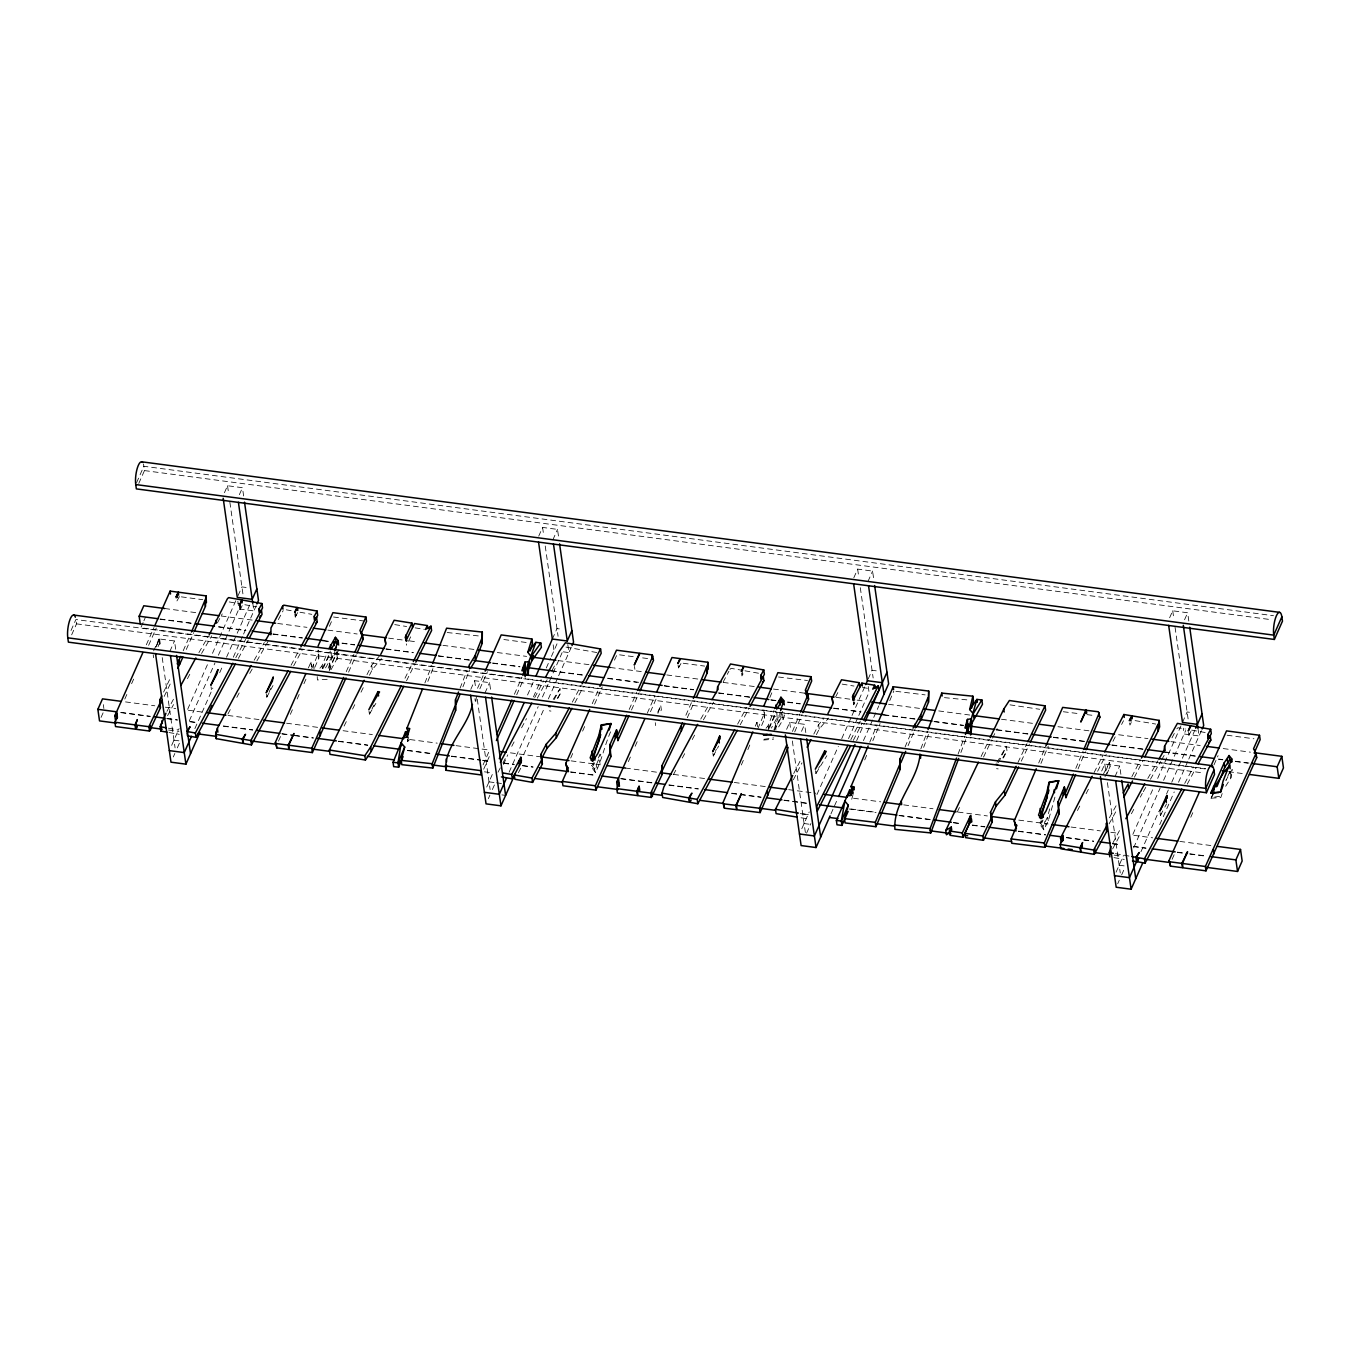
<?xml version="1.0" encoding="UTF-8"?>
<svg xmlns="http://www.w3.org/2000/svg" width="1351" height="1351" viewBox="0 0 1351 1351"><rect width="100%" height="100%" fill="white"/><g stroke="black" fill="none" stroke-linecap="round" stroke-linejoin="round"><path stroke-width="0.75" stroke-dasharray="5 3.75" d="M476.464 696.44L475.569 703.094L474.961 698.754M1054.928 797.141L1048.342 820.699L1043.867 829.852L1040.996 825.985L1041.976 819.956M610.584 731.82C604.708 745.043 602.039 759.684 595.453 772.603L592.65 768.685L593.731 762.673M408.559 736.835L407.715 741.479L403.797 742.104M773.903 729.979L779.882 712.416M328.158 668.255L334.069 652.482M329.205 670.822L337.007 651.587M1043.867 829.852L1042.921 826.457L1047.38 817.304L1050.673 805.517M853.072 794.456L851.586 799.758L853.376 798.002M595.453 772.603L594.474 769.209L600.84 754.196M774.478 730.199L782.769 714.578L783.023 719.644L777.011 729.641M1222.182 793.561L1220.797 797.529L1211.003 798.205L1210.851 794.827M783.023 719.644L784.779 714.696L782.077 712.129L777.095 717.651L771.404 728.071M156.057 646.96L158.894 639.074L159.502 643.414L158.084 647.349M657.903 713.362L660.74 705.475L661.348 709.815L659.862 713.176M920.858 748.792L927.343 731.516M923.645 747.373L929.404 732.006M958.079 754.078L964.698 736.43M960.899 752.524L966.792 736.852M329.88 669.657L329.728 666.279L338.932 649.713M331.012 669.691L339.152 654.779L336.534 652.195L331.4 657.684L325.439 668.07M1229.832 771.59L1225.914 780.439L1231.926 769.597M1225.661 786.265L1230.896 777.973L1232.619 769.631M766.034 728.223L768.094 725.825L773.937 710.508M769.445 728.24L776.014 711.014M424.889 682.964L431.881 665.351M427.845 681.428L434.043 665.773M460.049 688.216L466.821 671.126M462.92 686.848L469.692 669.758M319.917 668.205L322.011 665.807L327.398 652.432M323.396 668.238L330.32 651.03M598.392 757.995L599.928 754.162M1213.468 792.446L1211.391 797.478L1221.135 796.144M755.293 726.163L756.915 722.329L757.387 725.521M741.344 764.987L743.776 759.245M747.829 749.653L750.244 743.911M769.867 697.454L772.232 691.881M757.843 728.713L764.024 714.054L763.889 710.086M761.626 725.538L764.649 718.377L764.379 710.474M782.719 711.504L776.065 727.226L775.457 722.903M792.463 731.431L799.809 714.071M794.709 731.921L802.055 714.544M869.757 742.206L877.019 724.997M864.708 759.938L867.139 754.196M872.797 740.804L880.075 723.579M889.769 700.629L893.805 691.053M905.052 747.035L912.263 729.996M908.075 745.684L915.269 728.645M1038.699 762.977L1046.029 745.617M1040.946 763.45L1048.275 746.09M1042.989 820.108L1041.891 822.742L1040.05 820.547M1075.801 768.398L1083.097 751.156M1078.047 768.905L1085.326 751.663M294.839 614.165L295.261 617.052L297.473 611.8M1188.458 732.394L1188.88 735.282L1191.092 730.03M239.499 605.197L240.106 609.521L241.593 606.025M1105.76 771.016L1109.475 762.319L1110.1 766.659L1107.128 773.616M71.029 630.495L75.892 619.518L1205.548 768.972M136.552 482.729L143.848 466.264A13.746 3.952 -82.5 0 0 143.341 463.95M71.654 634.835L76.517 623.858L75.892 619.518M138.781 483.405L144.473 470.587L143.848 466.264L1273.486 615.718M101.055 717.398L103.385 712.18M143.122 622.541L140.808 627.776L525.725 678.692M143.898 620.801L145.435 617.306M146.313 644.832L153.963 627.573M124.799 699.058L127.366 693.299M131.604 683.707L134.171 677.949M148.627 645.339L156.277 628.063M153.676 650.844L158.894 639.074M156.48 645.964L159.57 638.989L174.499 640.965L175.681 649.223M224.435 492.71L227.525 485.735L242.454 487.711L243.619 495.969M158.016 646.774L159.502 643.414M169.854 651.418L174.499 640.965M239.363 494.686L242.454 487.711M183.196 650.743L190.677 633.872M186.303 649.459L193.784 632.589M171.645 745.38L179.109 728.577M187.654 709.292L208.189 662.969M212.479 653.327L237.286 597.362M238.063 595.622L241.93 586.908L247.52 587.634M173.3 756.948L174.836 753.47M177.336 747.863L179.903 742.071M189.309 720.843L214.978 662.953M218.389 655.235L240.478 605.434M194.882 728.628L212.85 688.098M219.706 672.663L223.118 664.945M226.546 657.228L249.648 605.13M233.318 657.211L242.741 635.983M243.585 634.058L256.183 605.67M308.4 667.934L310.933 662.193L311.557 666.533M278.492 741.091L281.042 735.349M290.364 714.324L292.897 708.583M297.136 699.024L299.686 693.299M303.924 683.741L306.474 677.999M329.408 626.273L331.873 620.7M311.726 668.593L318.211 653.968L318.144 650.017M314.867 667.225L318.819 658.309L318.701 650.388M346.244 671.667L353.911 654.34M348.558 672.156L356.242 654.83M470.773 689.398L474.64 680.684L489.569 682.66L490.734 690.918M538.728 536.144L542.595 527.43L557.507 529.389L558.689 537.647M477.528 688.284L484.3 673.051M479.841 688.824L487.441 671.667M484.925 693.114L489.569 682.66M552.88 539.86L557.507 529.389M483.084 764.869L489.856 749.602M514.393 694.262L522.01 677.087M483.692 769.209L490.464 753.942M516.69 694.786L523.462 679.519M486.715 787.076L493.318 772.198M527.532 695.005L534.388 679.57M552.356 639.04L556.984 628.587L562.59 629.33M488.37 798.644L489.906 795.148M492.389 789.541L494.956 783.766M503.518 764.463L507.79 754.821M533.459 696.93L541.16 679.553M546.294 667.985L550.566 658.325M551.428 656.4L557.862 641.894M509.091 772.248L538.188 706.641M542.46 696.981L562.134 652.601M523.58 754.854L544.115 708.549M548.388 698.889L557.794 677.678M558.655 675.736L571.237 647.349M592.245 703.685L599.084 688.284M570.679 758.063L573.246 752.287M582.619 731.111L585.186 725.335M594.575 704.175L602.259 686.848M594.592 762.859L593.444 765.477L591.654 763.264M629.178 709.478L636.811 692.269M631.491 710.001L639.124 692.793M647.298 713.159L654.948 695.883M628.35 761.626L630.9 755.868M635.156 746.276L637.706 740.517M650.473 711.741L657.278 696.39M657.751 712.197L660.74 705.475M678.067 664.979L678.472 667.867L679.637 665.249M685.869 715.27L692.506 700.274M687.304 717.736L694.786 700.865M786.62 729.337L789.71 722.363L804.622 724.339L805.804 732.597M853.798 577.823L857.649 569.109L872.577 571.085L873.759 579.343M801.531 731.313L804.622 724.339M867.95 581.538L872.577 571.085M801.785 828.754L809.232 811.951M816.933 794.591L838.329 746.343M841.741 738.625L851.164 717.398M852.008 715.473L865.704 684.585M868.186 678.996L872.054 670.282L877.643 671.008M806.598 833.162L810.887 823.519M848.529 738.609L857.936 717.381M858.797 715.456L869.065 692.303L868.237 686.511M856.669 740.601L864.37 723.241M830.933 813.91L837.789 798.475M863.458 740.584L872.864 719.357M873.725 717.432L878.859 705.847M1101.673 771.033L1104.763 764.058L1119.692 766.034L1120.874 774.292M1169.628 617.762L1172.719 610.804L1187.647 612.763L1188.812 621.021M1115.048 776.487L1119.692 766.034M1184.557 619.737L1187.647 612.763M1116.078 872.189L1123.441 855.571M1132.864 834.344L1153.382 788.038M1157.672 778.379L1187.124 711.96L1192.713 712.703M1117.716 883.757L1119.27 880.261M1121.668 874.857L1125.096 867.139M1133.641 847.837L1160.171 788.021M1163.599 780.304L1185.671 730.503M1140.936 851.755L1158.905 811.225M1166.605 793.864L1168.311 790.014M1171.739 782.28L1194.841 730.182M1159.698 824.718L1174.239 791.922M1178.511 782.263L1187.934 761.052M1188.779 759.11L1201.377 730.722M1172.111 859.32L1174.661 853.579M1190.755 817.271L1193.305 811.529M1213.975 764.919L1218.078 755.631M266.383 694.262L266.789 697.15L270.69 688.486M1160.002 812.491L1160.408 815.379L1161.961 811.917M712.872 753.115L713.294 756.003L716.418 749.079M614.435 660.166L617.103 654.509L635.916 657.008M981.113 756.509L989.27 739.453M957.285 812.035L959.987 806.344M983.545 757.067L991.685 739.993M992.597 738.102L997.122 728.628M1017.928 762.504L1026.963 743.607M1021.255 761.17L1029.378 744.165M163.589 692.084L170.851 677.037M164.197 696.424L171.476 681.377M998.457 762.741L1006.36 746.394L1006.968 750.734L1003.455 757.995M366.982 674.673L371.677 665.249L379.496 655.86M344.083 726.095L346.903 720.438M352.543 709.14L355.364 703.483M361.004 692.185L363.824 686.544M369.465 675.23L372.285 669.589L381.421 658.629M408.458 641.303L410.974 636.253M404.979 678.253L412.41 663.375M406.533 680.735L414.892 663.983M369.009 711.183L369.414 714.088L373.991 705.019M793.696 773.566L800.417 760.41M813.826 734.083L818.622 724.676L823.907 718.445M793.358 779.78L801.987 762.859M816.376 734.657L819.246 729.016L828.467 718.09M835.56 697.032L838.38 691.492M854.17 702.165L853.697 704.766L855.014 702.165M850.826 739.706L860.3 721.13M853.342 740.331L861.87 723.612M1094.124 772.519L1102.754 755.682M1077.473 810.549L1081.307 803.051M1086.103 793.696L1089.936 786.214M1097.62 771.252L1106.249 754.398M1112.954 741.311L1116.804 733.813M1121.6 724.457L1123.508 720.725M1103.497 773.971L1109.475 762.319M1131.243 722.481L1129.926 725.065L1129.301 720.725M1104.983 776.639L1110.1 766.659M1131.885 776.656L1140.447 759.938M1134.401 777.264L1142.98 760.562M815.497 770.644L815.903 773.532L819.635 766.304M534.743 697.572L543.592 680.904M497.979 772.248L501.913 764.852M502.893 762.994L505.848 757.438M511.742 746.343L515.677 738.929M521.587 727.817L526.502 718.563M537.326 698.197L547.172 679.688M552.086 670.434L555.041 664.878M518.412 772.671L521.047 767.706M572.317 702.132L581.082 685.632M574.884 702.79L583.649 686.291M227.914 714.037L230.886 708.481M236.813 697.386L240.765 689.989M278.357 619.619L283.186 610.584M295.261 617.052L298.014 611.885M266.789 697.15L273.003 685.531M291.073 665.232L299.905 648.7M293.657 665.891L302.489 649.358M1113.004 842.737L1119.928 829.784M1112.633 848.935L1120.553 834.124M1131.412 813.775L1135.364 806.378M1140.312 797.124L1142.287 793.425M1171.976 737.849L1174.863 732.428M1188.88 735.282L1190.94 731.415M1160.408 815.379L1163.954 808.742M1164.849 807.087L1166.622 803.777M1184.692 783.462L1193.524 766.929M1187.276 784.137L1196.108 767.604M166.95 711.369L173.907 698.416M167.575 715.709L173.519 704.597M187.434 678.709L191.403 671.312M217.376 622.912L222.239 613.878M240.106 609.521L242.184 605.653M235.783 657.717L245.646 639.344M238.384 658.376L248.246 640.019M554.197 699.548L560.006 688.74L560.614 693.08L557.727 698.484M673.389 774.697L676.361 769.158M682.323 758.063L686.291 750.666M692.252 739.554L695.225 734.015M723.106 682.086L728.932 671.244M713.294 756.003L718.631 746.056M737.629 724.119L746.512 707.586M740.23 724.778L749.096 708.245M768.314 728.206L776.842 712.585L777.095 717.651M1109.407 817.811L1116.298 805.382M1109.053 823.924L1116.905 809.722M322.23 668.188L331.181 652.601L331.4 657.684M179.43 596.602L176.626 601.465L176.018 597.125M254.157 660.234L264.34 642.536M249.699 673.406L252.738 668.103M256.808 661.027L269.018 639.8M678.472 667.867L681.276 663.003M1147.776 778.463L1157.959 760.782M1143.301 791.652L1146.357 786.35M1150.427 779.274L1160.61 761.576M1161.624 759.802L1164.68 754.5M198.901 652.668L208.088 636.76M201.552 653.462L211.769 635.781M700.747 719.07L709.934 703.162M703.398 719.863L713.615 702.182M996.97 762.521L1006.36 746.394M1002.797 757.911L1006.968 750.734M1211.003 798.205L1213.924 793.24M369.414 714.088L375.882 703.381M815.903 773.532L826.863 755.716M553.218 699.379L560.006 688.74M557.237 698.399L560.614 693.08M409.387 739.723L407.715 741.479L407.107 737.139M1176.805 728.814L1178.021 727.716L1185.486 729.033M729.895 669.437L731.111 668.34L744.181 670.67M764.041 739.284L773.751 737.866M763.67 740.027L773.447 739.25M327.178 679.3L317.401 679.975L317.232 676.598M944.45 697.64L969.326 700.105M447.215 632.521L478.946 635.983M778.514 677.003L807.526 680.532M895.899 691.324L925.131 694.887M1063.305 711.741L1080.614 713.852M1086.93 714.628L1094.969 715.608M144.473 470.587L1272.017 619.788M181.372 596.855L202.768 599.692M333.511 617.002L366.526 621.359M503.855 639.53L528.41 642.772M642.637 657.886L648.632 658.68M683.218 663.257L704.614 666.094M1227.13 735.231L1253.948 738.777M563.316 651.841L568.923 652.584L567.555 642.941M164.721 608.524L198.192 612.949M221.192 615.988L252.569 620.143M277.681 623.47L306.964 627.337M327.888 630.106L357.171 633.991M388.548 638.128L407.377 640.627M409.471 640.898L417.831 642.012M442.942 645.339L474.319 649.476M497.337 652.533L526.62 656.4M557.997 660.555L589.374 664.709M610.297 667.478L643.768 671.903M666.786 674.943L698.163 679.097M723.258 682.424L754.635 686.578M773.464 689.061L804.841 693.215M836.218 697.369L855.048 699.852M857.142 700.139L865.518 701.237M888.519 704.293L919.896 708.431M938.725 710.93L970.102 715.084M1001.479 719.239L1032.873 723.393M1057.968 726.703L1089.345 730.857M1118.628 734.741L1147.928 738.609M1170.929 741.648L1200.212 745.532M1223.229 748.572L1250.418 752.169M160.077 618.978L193.548 623.402M218.659 626.729L245.848 630.326M273.037 633.923L302.337 637.79M323.244 640.56L329.526 641.404M342.073 643.059L354.621 644.714M386.014 648.868L413.203 652.465M438.298 655.792L469.675 659.947M492.693 662.986L519.882 666.583M551.276 670.738L584.747 675.162M607.747 678.202L639.124 682.356M664.236 685.683L693.519 689.55M718.631 692.877L750.008 697.032M770.914 699.801L777.197 700.629M787.65 702.013L800.214 703.668M833.685 708.11L860.874 711.707M883.892 714.747L915.269 718.901M934.098 721.383L963.381 725.267M996.852 729.692L1028.229 733.846M1053.324 737.173L1084.718 741.311M1111.907 744.908L1143.284 749.062M1164.207 751.832L1195.584 755.986M1218.585 759.026L1222.773 759.583M1235.321 761.238L1249.979 763.18M160.077 619.248L193.548 623.672M218.659 626.999L245.848 630.596M273.054 634.193L302.337 638.077M323.261 640.847L329.526 641.674M342.09 643.329L354.637 644.984M386.014 649.139L413.203 652.736M438.315 656.062L469.692 660.217M492.71 663.257L519.899 666.854M551.276 671.008L584.747 675.432M607.764 678.489L637.047 682.356M664.236 685.953L693.519 689.837M718.631 693.147L750.008 697.302M770.931 700.071L777.197 700.899M787.667 702.284L800.214 703.939M833.685 708.38L860.874 711.977M883.892 715.017L915.269 719.171M934.098 721.654L963.381 725.538M996.852 729.962L1028.229 734.117M1053.341 737.443L1084.718 741.598M1111.907 745.195L1143.284 749.332M1164.207 752.102L1195.584 756.256M1218.602 759.296L1222.79 759.853M1235.338 761.525L1247.885 763.18M527.819 678.979L1205.599 768.651M1228.599 771.708L1243.258 773.633M76.517 623.858L1204.062 773.042M125.525 701.912L154.808 705.796M165.261 707.181L175.731 708.566M188.279 710.221L202.92 712.163M228.015 715.473L259.409 719.627M286.598 723.224L320.069 727.665M343.086 730.705L372.369 734.572M410.029 739.554L437.217 743.151M456.047 745.651L489.518 750.075M510.442 752.845L539.725 756.712M571.101 760.866L600.384 764.75M625.496 768.06L656.873 772.215M673.609 774.427L704.986 778.581M734.269 782.465L765.645 786.62M788.663 789.659L815.852 793.257M853.511 798.238L880.7 801.835M903.718 804.875L933.001 808.759M958.112 812.069L987.395 815.953M1018.772 820.108L1048.055 823.975M1071.073 827.032L1100.356 830.899M1110.809 832.284L1119.185 833.398M1133.827 835.323L1152.656 837.823M1179.845 841.42L1213.316 845.844M120.881 712.382L150.164 716.25M166.899 718.462L177.369 719.847M189.917 721.502L198.276 722.616M223.388 725.943L252.671 729.81M281.954 733.694L292.424 735.079M294.518 735.349L313.331 737.832M338.442 741.159L367.725 745.043M407.478 750.295L432.573 753.622M451.403 756.104L480.686 759.988M482.78 760.258L491.156 761.373M503.703 763.028L514.157 764.413M522.533 765.51L532.986 766.895M570.646 771.877L595.757 775.204M620.852 778.531L654.323 782.955M668.965 784.897L698.247 788.764M731.718 793.189L761.018 797.073M784.019 800.113L807.037 803.169M850.961 808.979L876.073 812.289M899.074 815.345L930.451 819.5M953.468 822.539L961.844 823.637M972.298 825.022L984.845 826.694M1018.316 831.118L1045.522 834.715M1066.429 837.485L1093.635 841.082M1112.447 843.564L1120.823 844.679M1133.371 846.334L1145.918 848.006M1177.312 852.16L1187.765 853.528M1189.859 853.815L1206.595 856.027M120.881 712.653L150.181 716.52M166.916 718.732L177.369 720.117M189.917 721.789L198.293 722.886M223.388 726.213L252.688 730.08M281.971 733.965L292.424 735.349M294.518 735.62L313.348 738.119M338.442 741.429L367.742 745.313M407.478 750.565L432.59 753.892M451.42 756.374L480.703 760.258M482.797 760.529L491.156 761.643M503.703 763.298L514.174 764.683M522.533 765.797L533.003 767.182M570.646 772.164L595.757 775.474M620.852 778.801L654.323 783.225M668.981 785.167L698.264 789.035M731.735 793.476L761.018 797.343M784.036 800.383L807.037 803.44M848.884 808.962L876.073 812.576M899.09 815.616L930.467 819.77M953.468 822.81L961.844 823.924M972.298 825.292L984.862 826.964M1018.333 831.389L1045.522 834.986M1066.446 837.755L1093.635 841.352M1112.464 843.851L1120.823 844.949M1133.388 846.621L1145.935 848.276M1177.312 852.43L1187.765 853.815M1189.859 854.085L1206.595 856.298M168.554 730.03L179.007 731.415M484.435 771.826L492.794 772.924M800.316 813.623L808.675 814.721L800.451 813.42M1114.102 855.132L1122.461 856.247M173.975 740.162L179.565 740.905M489.028 781.841L494.635 782.584M496.493 782.837L502.099 783.58M804.098 823.536L809.705 824.279M1119.168 865.214L1124.758 865.957M501.88 794.895L505.612 795.384M1009.991 704.85L1039.696 709.275M996.548 768.651L998.186 768.905M394.745 624.601L406.617 626.509M415.162 627.86L424.332 629.33M842.146 684.113L853.984 686.055M862.512 687.473L869.824 688.672M801.059 817.76L809.384 819.128M1135.093 720.623L1155.713 724.052M1191.633 730.131L1205.396 732.563M566.001 647.112L597.058 652.567M286.26 609.808L291.867 610.804M299.973 612.239L311.777 614.333M549.317 710.812L550.955 711.099M1115.419 853.646L1129.791 856.196M1113.984 857.615L1124.252 859.439M758.485 673.22L744.722 670.771L741.952 675.922L741.327 671.582M229.265 601.938L238.603 603.61M244.852 604.724L256.639 606.819M168.419 728.189L178.67 730.013M169.027 732.529L179.278 734.353M1042.921 826.457L1040.034 822.59L1040.996 825.985M594.474 769.209L591.67 765.291L592.65 768.685M599.101 760.073L600.08 763.467M596.044 764.446L597.024 767.841M1047.38 817.304L1048.342 820.699M1044.407 821.695L1045.37 825.089M406.313 643.887L406.516 645.187M1197.949 728.257L1199.046 735.957L1184.135 733.981L1183.307 728.206M1172.719 610.804L1173.901 619.062M1175.066 627.32L1188.492 721.603M1104.763 764.058L1105.945 772.316M1107.415 782.634L1120.266 872.932M857.649 569.109L858.831 577.367M860.3 587.685L873.151 677.982M853.292 701.878L853.697 704.766M818.622 724.676L819.246 729.016M789.71 722.363L790.875 730.621M792.345 740.956L805.466 833.162M768.094 725.825L768.702 730.165M764.024 714.054L764.649 718.377M756.915 722.329L757.539 726.652M742.02 670.299L742.645 674.639M655.269 722.684L655.674 725.571M634.463 666.431L634.886 669.319M542.595 527.43L543.761 535.688M545.23 546.007L558.081 636.304M553.167 644.832L553.994 650.608M474.64 680.684L475.822 688.942M477.275 699.261L490.126 789.558M371.677 665.249L372.285 669.589M329.424 662.953L330.049 667.276M322.011 665.807L322.433 668.694M318.211 653.968L318.819 658.309M313.466 664.675L314.074 669.015M295.329 611.429L295.953 615.769M252.755 603.188L253.853 610.905L238.924 608.929L237.827 601.212M227.525 485.735L228.707 493.993M229.873 502.251L243.028 594.609M240.191 603.897L240.799 608.237M211.043 686.713L211.448 689.601M159.57 638.989L160.752 647.247M162.221 657.582L175.073 747.863M153.22 654.83L153.626 657.717M103.335 704.648L103.875 708.515M310.933 662.193L311.524 666.989M775.761 726.23L775.93 729.608M1230.66 772.89L1230.896 777.973M337.058 654.661L337.277 659.744M334.558 651.706L334.71 655.1"/><path stroke-width="1.5" d="M116.811 713.058L117.436 717.398L115.443 720.167L114.835 715.827L116.811 713.058L117.233 716.993L114.903 722.211L115.527 726.551L135.607 729.202L134.999 724.879L137.312 719.644L135.539 724.947L136.147 729.287L149.505 731.043L160.381 707.924L159.942 699.615L161.765 695.849M160.381 707.924L159.942 699.615M619.282 783.8L617.289 786.552L616.681 782.229L618.657 779.459L619.079 783.394L616.748 788.612L617.373 792.953L637.452 795.604L636.828 791.264L639.158 786.046L637.385 791.348L637.993 795.688L651.351 797.445L662.21 774.326L661.787 766.017L682.542 722.768M662.21 774.326L661.787 766.017M966.894 728.324L967.434 719.408L971.335 718.749L976.891 699.43L981.856 699.936L982.481 704.259L971.96 723.089L970.947 734.471M967.721 729.101L967.941 725.538M919.913 754.027L919.693 757.354C915.894 782.601 893.045 803.338 894.919 829.362L930.738 832.908L958.703 758.401M920.538 758.367L920.757 755.057M194.612 630.714L205.42 606.346L206.028 595.875L178.805 592.262L176.018 597.125L178.197 592.194L170.125 591.113L154.808 625.648M206.433 602.647L206.028 595.875M407.934 732.512L403.189 737.764L407.107 737.139L407.934 732.512L405.57 731.634L401.163 742.847L404.692 747.019L401.213 760.36L401.821 764.683L432.793 768.077L455.574 710.575L455.54 699.598L458.546 692.016M455.574 710.575L455.54 699.598M696.457 697.116L707.265 672.747L707.873 662.277L680.651 658.663L677.847 663.527L680.043 658.596L671.971 657.515L656.654 692.05M708.279 669.049L707.873 662.277M970.575 734.927L971.335 718.749L971.96 723.089M470.655 668.188L475.484 660.335L482.223 643.312L482.29 632.082L446.607 628.181L432.641 663.392M482.223 643.312L482.29 632.082M525.151 676.851L524.931 662.142L528.866 661.602L535.874 642.35L540.788 642.992L541.396 647.332L531.72 660.875L527.717 671.227M852.768 793.662L852.008 790.774L849.678 789.879L844.899 801.059L848.293 805.28L844.493 818.605L845.101 822.928L875.921 826.694L900.138 769.378L900.256 758.384L902.654 752.71M900.138 769.378L900.256 758.384M1106.638 831.473L1106.469 823.147L1106.638 831.473L1094.276 854.356L1081.138 852.16L1080.513 847.82L1082.624 842.551L1079.973 847.736L1080.597 852.076L1060.822 848.783L1060.197 844.443L1062.849 839.258L1062.697 835.306L1060.552 838.025L1061.16 842.349L1063.321 839.646L1062.697 835.306M916.282 727.091L921.298 719.272L928.458 702.3L928.694 691.053L893.18 686.73L878.64 721.164M928.458 702.3L928.694 691.053M270.859 634.818L270.977 627.945L282.562 606.244L283.778 605.147L296.865 607.46L297.271 610.348M1195.483 763.264L1211.307 733.61L1210.682 729.27L1191.008 725.791L1188.255 730.959L1190.484 725.69L1177.397 723.376L1164.596 746.174L1164.055 750.16L1158.972 759.009M242.133 602.833L241.728 599.928L228.657 597.598L227.441 598.696L209.118 634.987M528.866 661.602L527.059 674.875L524.728 673.946L524.053 671.042L521.891 670.687L524.931 662.142L524.728 673.946L528.866 661.602L528.19 675.416M748.471 703.922L764.379 674.284L763.771 669.944L744.097 666.431L741.327 671.582L743.574 666.33L730.503 664L717.634 686.781L717.094 690.783L711.977 699.615M445.171 765.916L480.534 770.594L481.159 774.934L445.796 770.256C444.192 745.786 467.598 727.632 472.445 704.411M445.796 770.256L446.539 765.071M1144.871 756.847L1158.195 730.857L1159.462 727.176L1159.226 720.404L1132.408 715.929L1129.301 720.725L1131.817 715.844L1123.863 714.51L1104.679 751.933M1159.462 727.176L1159.226 720.404M401.163 742.847L398.005 762.842L398.629 767.182L393.665 766.642L393.057 762.302L401.163 742.847L401.585 745.752M399.575 761.187L398.629 767.182L403.071 756.628M1040.692 818.571L1047.312 795.486L1049.17 782.634L1058.779 780.692L1056.465 788.832M290.701 671.413L251.455 744.891L243.535 743.489L242.927 739.149L245.527 734.269L242.336 739.048L242.944 743.388L216.278 738.659L215.653 734.319L217.41 728.206L251.1 665.536M216.278 738.659L216.076 731.887M1109.88 856.889L1109.272 852.549L1111.029 846.452M166.984 732.158L160.82 731.06L160.212 726.72L165.953 713.21M160.82 731.06L160.634 724.288M737.258 730.283L697.825 803.744L689.922 802.325L689.297 797.985L691.915 793.121L688.706 797.884L689.331 802.224L662.665 797.462L662.058 793.121L663.831 787.008L697.673 724.372M592.397 761.272L599.388 738.237L601.465 725.386L611.091 723.545L609.115 730.047M842.636 821.391L841.909 825.393L836.995 824.785L836.37 820.445L844.899 801.059L841.301 821.053L841.909 825.393L848.141 811.377M1166.808 795.452L1159.8 811.056L1165.997 799.437L1166.808 795.452L1167.213 798.34M719.711 736.075L712.669 751.663L718.901 740.061L719.711 736.075L720.134 738.963M1046.755 792.75L1049.068 782.111L1058.779 780.692L1046.079 810.887L1041.266 818.402L1038.514 815.109L1046.755 792.75L1047.363 797.073L1039.527 817.794M1048.14 793.527L1048.916 789.98M850.961 795.418L852.008 790.774L847.043 795.992L850.961 795.418L853.832 786.856L851.164 786.214L868.136 746.039M967.924 732.563L967.654 728.594L964.952 727.986L967.434 719.408L967.772 731.195L970.17 732.039M968.042 723.748L966.792 729.067L966.168 724.727M598.814 735.501L601.347 724.862L611.091 723.545L597.767 753.655L592.819 761.137L590.134 757.827L598.814 735.501L599.439 739.824L591.181 760.495M599.861 738.051L600.705 734.522M774.663 708.583L780.929 697.234L783.681 700.527L780.625 710.66M973.868 717.989L973.26 713.666L969.646 709.528L972.855 696.187L941.765 693.114L928.069 729.591M971.639 708.144L973.463 700.527L972.855 696.187M407.107 737.139L409.758 728.577L407.073 727.953L422.576 688.824M328.935 648.615L335.42 637.3L338.105 640.61L334.845 650.743M1231.724 758.857L1223.043 781.182L1220.51 791.804L1210.783 793.138L1224.09 763.028L1229.038 755.53L1231.724 758.857L1232.129 761.744M967.772 731.195L971.335 718.749M533.51 655.556L531.72 660.875L531.112 656.535L527.802 652.28L531.889 638.989L501.187 634.919L485.144 671.143M530.166 650.929L532.497 643.329L531.889 638.989M136.147 729.287L137.329 725.74M1220.561 792.446L1223.347 784.509M951.695 829.97L951.273 827.082L949.415 830.983L950.023 835.306L962.925 837.232L962.317 832.908L970.609 815.531L970.221 818.132L971.42 818.993L964.901 833.347L965.543 837.637L983.444 840.305L992.31 821.746L990.503 812.272L995.484 801.869L1004.384 790.842L1016.121 766.287M411.971 623.064L405.165 637.385L406.752 641.151M930.738 832.908L930.113 828.568L956.609 757.995M965.441 734.471L967.654 728.594M832.723 702.571L832.115 698.231L841.521 679.773L859.304 682.711L852.38 696.947L853.967 700.73M432.793 768.077L432.185 763.737L454.949 706.252M469.489 668.323L469.084 665.435L474.86 655.995L481.615 638.972M456.148 703.939L459.914 694.448M1217.015 786.468L1224.698 767.368L1229.663 759.87L1229.038 755.53M520.439 763.383L521.503 760.748L520.338 759.853L520.861 757.252L511.708 774.495L512.316 778.818L501.407 776.909M404.692 747.019L398.005 762.842L393.057 762.302M788.19 747.356L760.14 812.576L737.038 809.756L736.43 805.416L741.412 793.628L735.89 805.348L736.498 809.688L724.457 808.219L722.92 802.815L752.879 731.904M763.754 706.134L777.889 672.663L811.039 676.699L811.664 681.039L805.939 694.617M776.133 704.766L776.741 709.089L781.553 701.574L780.929 697.234M811.039 676.699L805.314 690.277L807.949 694.786L808.573 699.109L802.866 712.619M760.14 812.576L759.515 808.236L786.772 744.941M800.619 712.146L807.949 694.786M913.056 728.105L920.673 714.932L927.85 697.96M875.921 826.694L875.296 822.354L899.513 765.038M900.881 762.724L905.677 751.359M1014.246 820.868L1016.357 828.72L1014.246 820.868L1036.251 768.77M1046.029 745.617L1062.68 707.4L1085.782 710.221L1086.187 713.108M1075.616 774.647L1065.905 797.647L1064.368 786.941L1058.171 801.599L1059.066 813.842L1044.931 847.313L1011.781 843.277L1011.156 838.937L1016.898 825.36L1015.749 824.38M1085.782 710.221L1080.8 722.025L1086.322 710.288L1098.363 711.757L1099.9 717.161L1086.136 749.737M1058.796 805.922L1064.976 791.264L1064.368 786.941M1044.931 847.313L1044.306 842.973L1058.458 809.502L1058.171 801.599M1073.386 774.157L1065.28 793.307L1065.905 797.647M1083.907 749.231L1099.275 712.821M296.865 607.46L294.636 612.712L297.389 607.562L317.063 611.04L317.688 615.38L300.885 646.859M241.728 599.928L239.499 605.197L242.268 600.03L261.925 603.542L262.533 607.882L246.642 637.52M116.254 723.106L99.518 720.894L97.863 709.326L102.507 698.872L121.337 701.355M140.251 623.926L139.153 616.208L143.797 605.755L164.721 608.524M114.835 715.827L142.902 652.516M135.607 729.202L136.772 726.602M191.504 631.998L205.825 598.307M149.505 731.043L148.88 726.703L159.756 703.584M177.217 663.881L180.696 656.366M177.825 668.221L182.976 656.958M191.47 736.346L184.26 752.591L169.331 750.616M256.842 588.884L252.215 599.337L237.286 597.362L223.185 498.266M155.517 653.58L170.986 762.184L185.898 764.159L199.948 732.462M208.51 713.176L211.938 705.458M256.943 603.931L258.497 600.435L244.514 502.167M346.008 677.932L312.368 752.591L289.384 749.552L288.759 745.212L293.978 733.458L288.219 745.144L288.844 749.484L276.837 747.897L275.334 742.476L305.85 673.659M318.093 646.048L332.903 612.662L365.918 617.019L366.526 621.359L361.274 633.214M330.471 644.782L331.096 649.122L336.044 641.641L335.42 637.3M365.918 617.019L359.906 630.562L362.456 635.105L363.064 639.428L357.086 652.905M312.368 752.591L311.76 748.268L343.678 677.442M354.773 652.415L362.456 635.105M496.611 734.336L511.843 699.987M522.854 675.179L524.239 670.991M496.391 740.584L514.157 700.51M499.296 758.688L524.12 702.723M536.094 675.72L552.356 639.04L538.542 542.004M506.524 778.024L499.33 794.287L484.401 792.311M552.356 639.04L567.268 641.016L571.912 630.562M470.587 695.275L486.039 803.862L500.968 805.838L515.018 774.157M572.013 645.609L573.55 642.13L559.567 543.845M565.799 763.349L567.825 771.218L565.799 763.349L589.695 709.461M599.928 686.359L616.495 650.186L639.479 653.225L634.261 664.996L640.019 653.293L652.026 654.88L653.529 660.284L639.969 690.885M628.941 715.726L617.931 740.584L616.529 729.844L610.044 744.469L610.77 756.729L595.96 790.115L562.945 785.758L562.337 781.418L568.332 767.875L567.217 766.895M610.652 748.809L617.137 734.184M595.96 790.115L595.352 785.775L610.162 752.389L610.044 744.469M617.931 740.584L617.306 736.244L626.628 715.219M637.655 690.361L652.905 655.961M616.681 782.229L644.748 718.918M693.35 698.399L707.671 664.709M651.351 797.445L650.726 793.105L661.602 769.986M662.412 770.34L684.822 723.359M865.704 684.585L867.41 680.735L853.612 583.7M854.963 744.452L814.383 835.965L799.471 833.989M865.231 721.299L886.982 672.258M785.353 734.893L801.109 845.557L816.038 847.533L830.088 815.835M838.633 796.55L860.891 746.377M879.704 703.922L888.62 683.809L874.637 585.54M848.293 805.28L841.301 821.053L836.37 820.445M1137.508 859.472L1129.453 877.66L1114.524 875.684M1195.703 728.257L1202.035 713.936M1100.423 776.572L1116.179 887.235L1131.108 889.211L1142.574 863.323M1202.137 728.983L1203.69 725.504L1189.707 627.219M1212.117 767.182L1211.712 764.294L1226.522 730.891L1259.52 735.265L1253.525 748.792L1256.058 753.334L1256.683 757.675L1205.987 870.838L1183.003 867.798L1182.378 863.458L1187.597 851.687L1181.838 863.39L1182.463 867.714L1170.456 866.126L1168.953 860.722L1199.468 791.906M67.786 637.824L1205.801 788.393A13.746 3.952 -82.5 0 1 1208.419 769.124A13.746 3.952 -82.5 0 1 1213.907 770.087L1205.801 788.393L1206.409 792.733L68.394 642.147L67.786 637.824A13.746 3.952 -82.5 0 1 69.88 619.839A13.746 3.952 -82.5 0 1 75.386 617.204M135.742 484.553L1273.74 635.139A13.746 3.952 -82.5 0 1 1276.357 615.87A13.746 3.952 -82.5 0 1 1281.863 616.833L1273.74 635.139L1274.365 639.462L136.35 488.893L135.742 484.553A13.746 3.952 -82.5 0 1 137.346 468.003A13.746 3.952 -82.5 0 1 142.581 462.43M1206.409 792.733L1214.532 774.427L1213.907 770.087M1274.365 639.462L1282.471 621.173L1281.863 616.833M1254.15 753.132L1260.145 739.605L1259.52 735.265M1205.987 870.838L1205.379 866.498L1256.058 753.334M1206.139 867.308L1237.533 871.463L1235.878 859.895L1240.522 849.441L1217.504 846.401M1249.523 774.461L1278.806 778.345L1277.168 766.777L1281.812 756.324L1254.606 752.727M1237.533 871.463L1242.16 861.009L1240.522 849.441M1278.806 778.345L1283.45 767.892L1281.812 756.324M950.53 832.25L946.409 834.766L945.784 830.443L978.394 762.2M990.165 737.562L1003.759 709.123L1009.383 700.51L1045.015 705.83L1045.623 710.17L1030.289 742.29M962.925 837.232L970.609 821.172M992.31 821.746L991.127 816.612L996.092 806.209L1005.009 795.182L1018.553 766.844M983.444 840.305L982.836 835.965L991.702 817.406M1027.858 741.733L1045.015 705.83M160.566 703.955L162.39 700.19M403.746 686.308L371.238 751.426L365.445 760.005L329.982 754.348L329.374 750.008L364.162 680.313M385.508 643.11L384.9 638.77L394.137 620.261L411.954 623.115L412.562 627.455M380.796 654.289L385.981 643.92L384.9 638.77M406.347 638.263L405.908 640.847L414.554 623.537L427.389 625.581L427.794 628.468M427.389 625.581L425.447 629.482L430.986 626.155L431.611 630.495L415.821 662.125M365.445 760.005L364.838 755.682L370.63 747.103L401.264 685.7M413.338 661.517L430.986 626.155M377.942 691.644L368.806 709.748L379.563 691.898L377.942 691.644L378.55 695.968M796.904 817.068L776.099 813.64L775.474 809.3L792.733 775.457M807.121 747.238L810.955 739.723M827.859 713.767L833.145 703.398L832.115 698.231M853.545 697.825L853.072 700.426L861.904 683.133L874.705 685.244L875.11 688.132M874.705 685.244L872.712 689.128L878.302 685.835L878.91 690.175L863.762 719.897M847.989 745.279L816.73 806.581L817.355 810.921L850.505 745.904M861.246 719.272L878.302 685.835M1060.552 838.025L1092.199 776.268M1141.409 758.08L1158.854 722.836M1080.513 847.82L1093.668 850.015L1106.013 827.133M1123.779 797.293L1132.51 780.979M824.617 751.122L815.295 769.192L826.238 751.392L824.617 751.122L825.022 754.01M500.309 762.369L531.787 703.128M545.568 677.206L559.348 651.283L565.377 642.772L600.57 648.953L601.195 653.293L585.608 682.627M512.316 778.818L520.794 762.876M532.581 782.398L531.973 778.058L514.292 774.95L514.9 779.274L532.581 782.398L542.376 763.99L540.822 754.466L546.311 744.148L555.751 733.289L569.396 707.62M541.447 758.806L546.935 748.471L556.376 737.629L571.963 708.296M531.973 778.058L541.751 759.65L540.822 754.466M582.061 683.792L600.57 648.953M304.448 645.694L317.198 621.798L316.59 617.475L314.378 620.16L314.31 616.208L317.063 611.04M251.455 744.891L250.847 740.551L288.135 670.738M1125.856 818.689L1144.719 783.783M1184.32 789.643L1145.074 863.12L1137.154 861.718L1136.546 857.395L1139.146 852.515L1135.955 857.277L1136.563 861.617L1132.459 860.891M1137.154 861.718L1138.386 859.422M1198.067 763.923L1210.817 740.044L1210.209 735.704L1207.997 738.406L1207.929 734.437L1210.682 729.27M1145.074 863.12L1144.449 858.797L1181.753 788.984M1208.621 742.729L1210.817 740.044M180.848 685.464L195.827 657.971M249.226 638.179L262.043 614.3L261.418 609.976L259.206 612.662L259.156 608.693L261.925 603.542M188.076 735.923L195.996 737.342L195.371 733.002L232.828 663.223M259.831 617.002L260.523 615.701M195.996 737.342L235.429 663.881M689.922 802.325L691.155 800.028M750.075 706.421L763.889 680.701L763.264 676.378L761.052 679.063L761.001 675.095L763.771 669.944M697.825 803.744L697.217 799.404L734.674 729.624M1123.171 792.953L1128.085 784.07L1128.693 788.41M265.353 640.779L270.436 631.93M1230.085 768.736L1229.934 765.358L1224.8 770.847L1210.783 793.138L1218.619 792.598M973.26 713.666L981.856 699.936M334.474 650.017L336.315 647.112M1136.563 861.617L1138.69 858.442M186.86 731.482L190.086 726.72L187.468 731.583L195.371 733.002M531.112 656.535L540.788 642.992M969.646 709.528L976.891 699.43L977.297 702.334M527.802 652.28L535.874 642.35M315.678 623.199L317.198 621.798M762.369 682.103L763.889 680.701M945.784 830.443L951.273 827.082M767.3 734.387L763.416 734.944L771.235 734.336M894.294 825.022L930.113 828.568M401.213 760.36L432.185 763.737M722.92 802.815L723.832 803.879L735.89 805.348M736.43 805.416L759.515 808.236M844.493 818.605L875.296 822.354M1011.156 838.937L1044.306 842.973M141.652 461.789L1279.65 612.358M867.41 680.735L882.338 682.711M1197.408 724.389L1182.48 722.413L1168.666 625.378M202.363 613.506L219.098 615.718M256.758 620.7L275.587 623.183M313.246 628.164L325.794 629.836M361.359 634.531L386.454 637.858M424.113 642.84L440.848 645.052M478.507 650.034L493.149 651.976M532.902 657.228L555.903 660.284M593.562 665.266L610.297 667.478M645.862 672.173L664.692 674.673M702.334 679.654L721.164 682.137M758.823 687.119L771.37 688.79M804.841 693.215L834.124 697.082M871.783 702.064L886.425 704.006M924.084 708.988L934.537 710.373M974.291 715.642L999.402 718.952M1039.139 724.22L1053.78 726.146M1093.533 731.415L1114.457 734.184M1152.099 739.166L1168.835 741.378M1206.494 746.36L1219.041 748.015M139.153 616.208L157.983 618.707M195.642 623.689L214.471 626.172M252.13 631.153L270.943 633.653M306.508 638.347L323.244 640.56M333.714 641.945L337.885 642.502M358.809 645.271L383.92 648.598M419.469 653.293L436.204 655.505M473.863 660.487L490.599 662.716M528.258 667.698L551.276 670.738M588.918 675.72L603.559 677.662M643.312 682.914L662.142 685.413M699.801 690.395L716.537 692.607M754.179 697.589L768.837 699.514M779.291 700.899L783.479 701.456M806.479 704.496L831.591 707.823M867.156 712.534L883.892 714.747M919.44 719.458L932.004 721.113M969.646 726.095L994.758 729.422M1032.417 734.404L1051.247 736.886M1088.889 741.868L1109.813 744.637M1147.472 749.619L1164.207 751.832M1199.772 756.543L1214.414 758.485M1252.056 763.467L1277.168 766.777M73.697 615.043L1211.695 765.612M1222.334 770.864L1226.522 771.421M207.108 712.703L225.938 715.203M263.58 720.184L284.504 722.954M322.163 727.936L338.898 730.148M378.635 735.4L403.746 738.727M441.405 743.709L453.953 745.38M499.971 751.46L506.253 752.287M541.819 756.999L569.007 760.596M606.667 765.578L625.496 768.06M661.044 772.772L671.515 774.157M709.174 779.139L732.174 782.178M769.834 787.16L786.569 789.389M824.228 794.371L847.229 797.411M884.888 802.393L901.624 804.605M939.283 809.587L956.018 811.799M991.583 816.511L1014.584 819.55M1052.243 824.532L1068.979 826.744M1156.844 838.38L1177.751 841.133M97.863 709.326L116.693 711.825M154.352 716.807L164.805 718.192M202.464 723.173L219.2 725.386M256.859 730.367L279.86 733.407M317.519 738.389L336.348 740.888M374.007 745.87L399.102 749.18M436.761 754.162L449.309 755.834M539.269 767.74L568.551 771.607M602.022 776.031L618.758 778.244M656.417 783.225L664.776 784.34M704.53 789.592L727.547 792.649M767.284 797.901L781.925 799.843M819.584 804.824L842.602 807.864M880.244 812.846L896.98 815.058M934.639 820.04L951.374 822.252M989.033 827.234L1016.222 830.848M1049.693 835.273L1062.241 836.928M1099.9 841.909L1110.37 843.294M1152.2 848.833L1175.218 851.873M1210.783 856.585L1235.878 859.895M114.903 722.211L134.999 724.879M135.539 724.947L148.88 726.703M275.334 742.476L276.229 743.557L288.219 745.144M288.759 745.212L311.76 748.268M562.337 781.418L595.352 785.775M616.748 788.612L636.828 791.264M637.385 791.348L650.726 793.105M1168.953 860.722L1169.848 861.803L1181.838 863.39M1182.378 863.458L1205.379 866.498M149.725 727.53L162.272 729.202M197.837 733.897L216.667 736.396M252.232 741.091L275.232 744.148M312.892 749.13L329.627 751.342M367.286 756.324L394.475 759.921M432.134 764.902L446.776 766.844M534.641 778.463L561.83 782.06M597.395 786.772L618.319 789.541M651.79 793.966L662.243 795.351M699.902 800.332L722.903 803.372M760.562 808.354L775.204 810.296M829.598 817.49L837.975 818.605M875.617 823.586L894.446 826.069M930.012 830.781L950.935 833.55M963.483 835.205L967.671 835.762M984.406 837.975L1011.595 841.572M1045.066 845.996L1063.896 848.496M1068.084 849.053L1072.255 849.593M1095.273 852.65L1109.914 854.575M1145.479 859.287L1168.497 862.326M995.94 764.311L997.578 764.565M949.415 830.983L962.317 832.908M964.935 833.297L982.836 835.965M329.374 750.008L364.838 755.682M775.474 809.3L798.373 813.082M1060.197 844.443L1079.973 847.736M548.709 706.472L550.33 706.759M1109.272 852.549L1113.376 853.292M1131.834 856.551L1135.955 857.277M1136.546 857.395L1144.449 858.797M502.606 772.89L511.708 774.495M215.653 734.319L242.336 739.048M242.927 739.149L250.847 740.551M662.058 793.121L688.706 797.884M689.297 797.985L697.217 799.404M160.212 726.72L166.359 727.817M1098.988 716.098L1099.9 717.161M781.553 701.574L784.306 704.867L783.681 700.527M524.847 675.331L524.543 671.363M1229.663 759.87L1231.453 762.082M336.044 641.641L338.729 644.951M807.087 695.596L808.573 699.109M1255.771 755.361L1256.683 757.675M363.064 639.428L361.038 631.559M1041.351 814.552L1042.313 817.946M1254.657 749.788L1255.062 752.676M1227.299 759.465L1227.924 763.788M1224.09 763.028L1224.698 767.368M1215.63 784.036L1216.035 786.924M1207.929 734.437L1208.554 738.777M1213.536 786.434L1213.941 789.322M1183.307 625.293L1197.949 728.257M1213.401 849.559L1214.009 853.9M1164.596 746.174L1165.204 750.514M1157.52 725.436L1158.195 730.857M1165.997 799.437L1166.403 802.325M1169.848 861.803L1170.456 866.126M1131.817 715.844L1132.222 718.732M1130.635 718.141L1131.04 721.029M1123.863 714.51L1124.268 717.398M1121.752 780.473L1135.735 878.758M1115.639 780.608L1131.108 889.211M1086.322 710.288L1086.728 713.176M1094.85 848.901L1095.475 853.241M1093.668 850.015L1094.276 854.356M1081.965 843.851L1082.371 846.739M1062.697 790.859L1063.321 795.199M1058.458 809.502L1059.066 813.842M1062.038 836.607L1062.663 840.947M1054.118 789.811L1054.523 792.699M1042.938 814.467L1043.344 817.355M1040.101 808.472L1040.726 812.812M1003.759 709.123L1004.165 712.028M1015.226 823.147L1015.834 827.487M1004.384 790.842L1005.009 795.182M995.484 801.869L996.092 806.209M990.503 812.272L991.127 816.612M967.316 728.223L967.721 731.111M971.42 818.993L971.842 821.881M970.609 815.531L971.031 818.419M970.221 818.132L970.845 822.455M968.751 819.432L969.359 823.772M941.765 693.114L942.171 696.001M920.673 714.932L921.298 719.272M914.661 724.305L915.066 727.21M893.18 686.73L893.602 689.618M901.235 801.075L901.641 803.963M868.524 585.675L883.993 694.279M861.904 683.133L862.31 686.021M859.304 682.711L859.911 687.034M853.376 694.313L853.798 697.2M853.832 786.856L854.237 789.761M852.464 790.115L852.869 793.003M851.485 786.586L852.109 790.909L851.164 786.214M849.678 789.879L850.083 792.767M806.986 692.489L807.594 696.829M806.463 691.256L806.868 694.144M806.682 738.794L820.665 837.063M800.586 738.929L816.038 847.533M779.274 701.169L779.899 705.509M761.001 675.095L761.609 679.435M767.199 791.247L767.824 795.587M717.634 686.781L718.056 689.669M718.901 740.061L719.323 742.949M706.505 667.326L707.265 672.747M723.832 803.879L724.457 808.219M680.87 726.517L681.495 730.857M652.026 654.88L652.634 659.22M651.857 791.973L652.465 796.296M639.361 787.481L639.766 790.386M638.567 787.346L638.989 790.234M614.789 733.762L615.397 738.102M619.079 783.394L619.484 786.282M618.082 780.777L618.69 785.1M610.162 752.389L610.77 756.729M601.347 724.862L601.972 729.202M594.558 757.219L594.964 760.106M591.856 751.19L592.481 755.513M553.471 543.98L567.268 641.016M566.711 765.645L567.336 769.986M555.751 733.289L556.376 737.629M546.311 744.148L546.935 748.471M541.751 759.65L542.376 763.99M523.327 667.445L523.952 671.768M520.861 757.252L521.266 760.14M520.338 759.853L520.76 762.741M518.801 761.12L519.426 765.46M491.612 697.099L505.612 795.384M485.516 697.234L500.968 805.838M474.86 655.995L475.484 660.335M446.185 759.009L446.59 761.896M406.144 634.75L406.55 637.638M407.394 728.324L408.019 732.647L407.073 727.953M405.57 731.634L405.976 734.539M361.528 632.792L362.152 637.132M370.63 747.103L371.238 751.426M338.105 640.61L338.527 643.515M333.68 641.218L334.305 645.558M314.31 616.208L314.732 619.096M319.782 731.33L320.407 735.67M297.389 607.562L297.811 610.449M282.562 606.244L282.967 609.132M259.156 608.693L259.561 611.598M276.229 743.557L276.837 747.897M238.401 502.302L252.755 603.188M215.788 620.379L216.211 623.284M204.66 600.925L205.42 606.346M217.41 728.206L217.866 732.191M178.197 592.194L178.619 595.082M177.167 594.524L177.589 597.412M170.125 591.113L170.53 594.018M179.024 660.115L179.649 664.456M176.559 655.421L190.542 753.689M187.08 732.934L187.485 735.822M170.446 655.556L185.898 764.159M161.985 720.607L162.39 723.511M150.012 725.571L150.637 729.912M116.237 714.375L116.862 718.698M616.529 729.844L617.306 736.244M1213.688 788.173L1213.84 791.551M273.189 677.206L272.378 681.191L266.181 692.81L273.189 677.206M217.883 669.674L217.055 673.659L210.824 685.261L217.883 669.674"/></g></svg>
